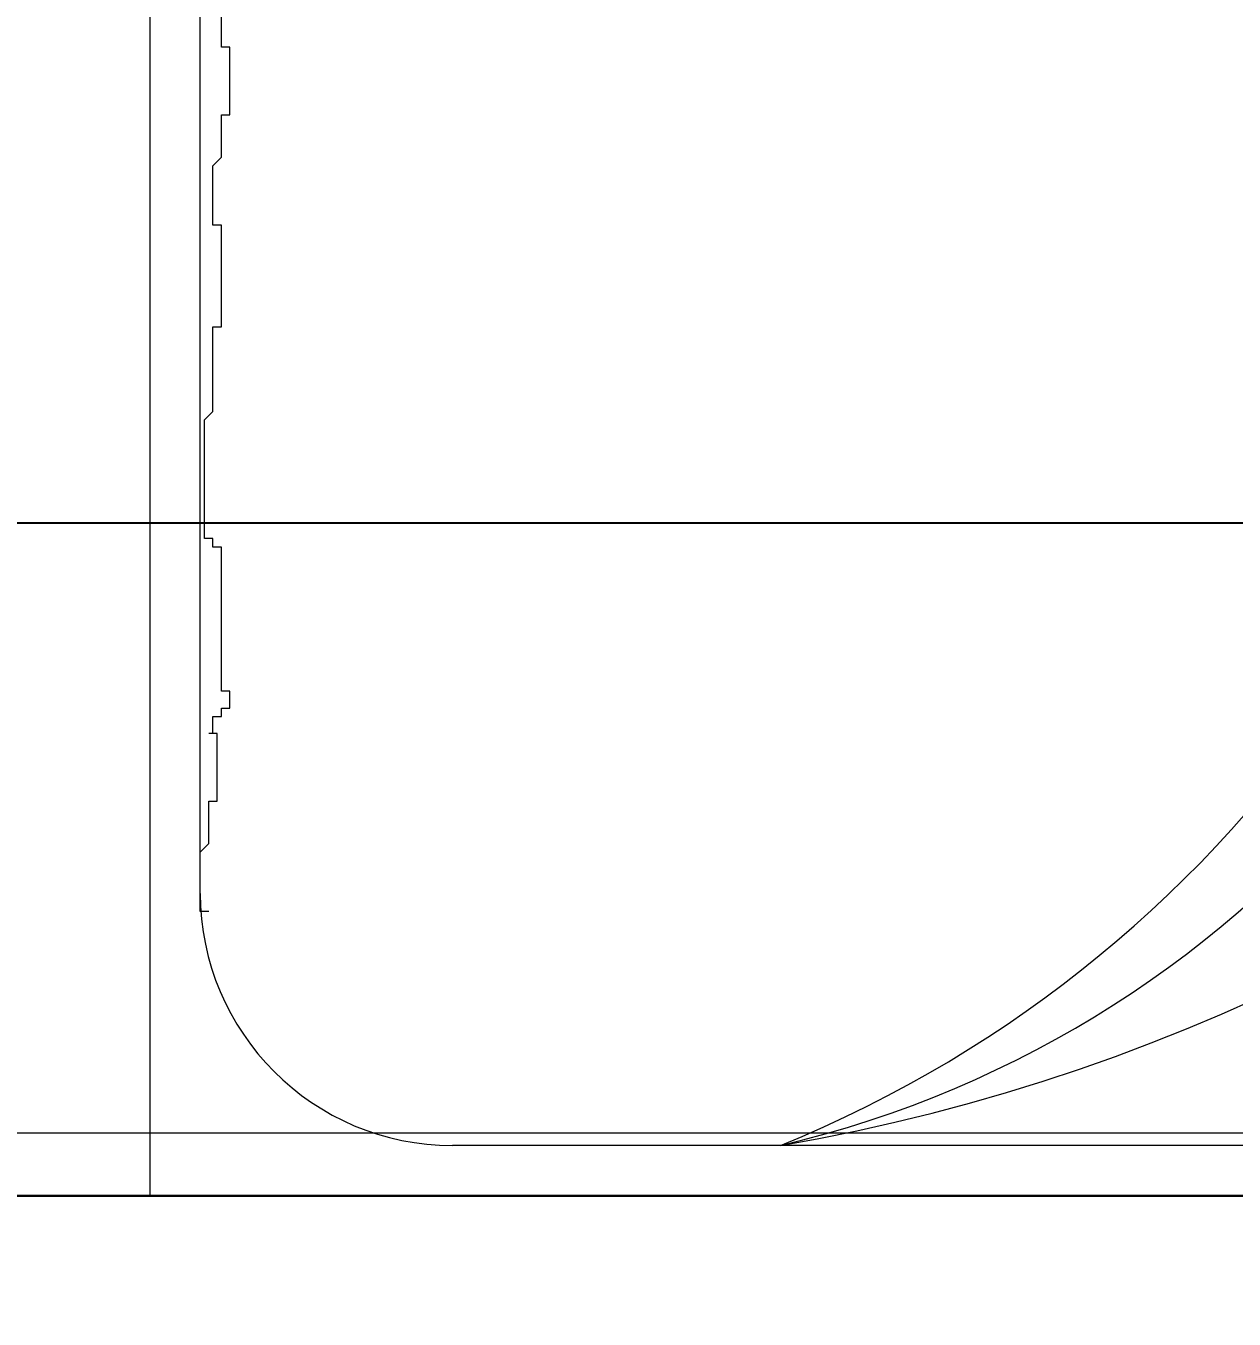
# Model space of a CAD drawing. Extents: x 775040 to 808375, y 4159409 to 4163651.
# Drawn here: x 784403.3 to 784451.2, y 4161823.9 to 4161875.2 of the extents above; entities that cross this region are included whole.
import ezdxf

# ---------------------------------------------------------------- set-up
doc = ezdxf.new("R2010")
doc.units = 0
doc.header["$MEASUREMENT"] = 0
doc.header["$PDMODE"] = 3
doc.linetypes.add('DUZ', pattern=[500, 500])
doc.layers.get('0').update_dxf_attribs({"linetype": 'DUZ'})
for name, color, linetype, lineweight in [('Z_ duvar', 7, 'Continuous', 30), ('Z_dış ölçü', 115, 'Continuous', 25), ('Z_iç ölçü yatay', 75, 'Continuous', 20), ('Z_sıva', 241, 'Continuous', 5), ('Z_tefriş', 73, 'Continuous', 5)]:
    doc.layers.add(name, color=color, linetype=linetype, lineweight=lineweight)
doc.styles.add('OLCUIC', font='ROMANS.SHX', dxfattribs={"width": 0.5})
doc.dimstyles.new('ölçü 50', dxfattribs={"dimtxt": 12.5, "dimasz": 7, "dimexe": 5.3, "dimexo": 5, "dimgap": 2.5, "dimtad": 1, "dimdec": 0, "dimzin": 9, "dimdsep": 46, "dimtxsty": 'OLCUIC', "dimblk1": 'ARCHTICK', "dimblk2": 'ARCHTICK', "dimsah": 1, "dimcen": 0, "dimdle": 5.5, "dimadec": 0, "dimazin": 0, "dimtfac": 1, "dimtdec": 0, "dimtix": 1, "dimtofl": 0, "dimtmove": 1, "dimatfit": 3, "dimldrblk": 'ARCHTICK', "dimfxl": 0, "dimtolj": 1, "dimtzin": 0, "dimarcsym": 0})

# ---------------------------------------------------------------- blocks, each defined once
blk = doc.blocks.new('_ARCHTICK')
at = {"color": 0, "linetype": 'ByBlock', "const_width": 0.15}
blk.add_lwpolyline([(-0.5, -0.5), (0.5, 0.5)], dxfattribs=at)
blk = doc.blocks.new('*D152')
at = {"layer": 'Defpoints', "color": 0, "linetype": 'Continuous', "transparency": 16777216}
for p in [(784747.643, 4161855.446), (784387.643, 4161831.255), (784747.643, 4161828.755)]:
    blk.add_point(p, dxfattribs=at)
at = {"layer": 'Z_iç ölçü yatay', "color": 0, "linetype": 'Continuous', "lineweight": -2, "transparency": 16777216}
for p, q in [((784387.643, 4161836.255), (784387.643, 4161860.746)), ((784747.643, 4161833.755), (784747.643, 4161860.746)), ((784382.143, 4161855.446), (784753.143, 4161855.446))]:
    blk.add_line(p, q, dxfattribs=at)
at = {"layer": 'Z_iç ölçü yatay', "color": 0, "linetype": 'Continuous', "lineweight": -2, "transparency": 16777216, "xscale": 7, "yscale": 7, "zscale": 7, "rotation": 180}
blk.add_blockref('_ARCHTICK', (784387.643, 4161855.446), dxfattribs=at)
at = {"layer": 'Z_iç ölçü yatay', "color": 0, "linetype": 'Continuous', "lineweight": -2, "transparency": 16777216, "xscale": 7, "yscale": 7, "zscale": 7}
blk.add_blockref('_ARCHTICK', (784747.643, 4161855.446), dxfattribs=at)
at = {"layer": 'Z_iç ölçü yatay', "color": 0, "linetype": 'Continuous', "transparency": 16777216, "insert": (784567.643, 4161864.196), "char_height": 12.5, "attachment_point": 5, "style": 'OLCUIC'}
blk.add_mtext('\\A1;360', dxfattribs=at)
blk = doc.blocks.new('YATAK 2')
at = {"layer": 'Z_tefriş'}
for p, q in [((-8553.915, 17107.345), (-8643.915, 17107.345)), ((-8553.915, 16917.345), (-8553.915, 17107.345)), ((-8631.915, 17105.345), (-8565.915, 17105.345)), ((-8556.248, 17096.061), (-8555.912, 17096.061)), ((-8555.912, 17096.061), (-8555.912, 17093.709)), ((-8555.915, 17095.345), (-8555.915, 16929.345)), ((-8555.912, 17093.709), (-8556.248, 17093.373)), ((-8556.248, 17093.373), (-8556.248, 17091.693)), ((-8556.584, 17091.693), (-8556.584, 17089.004)), ((-8556.248, 17091.693), (-8556.584, 17091.693)), ((-8556.584, 17089.004), (-8556.248, 17089.004)), ((-8556.416, 17089.004), (-8556.416, 17088.332)), ((-8556.753, 17087.996), (-8557.089, 17087.996)), ((-8557.089, 17087.996), (-8557.089, 17087.324)), ((-8556.416, 17088.332), (-8556.753, 17088.332)), ((-8556.753, 17088.332), (-8556.753, 17087.996)), ((-8557.089, 17087.324), (-8556.753, 17087.324)), ((-8556.753, 17087.324), (-8556.753, 17081.611)), ((-8556.753, 17081.611), (-8556.416, 17081.611)), ((-8556.416, 17081.611), (-8556.416, 17081.275)), ((-8556.416, 17081.275), (-8556.08, 17081.275)), ((-8556.08, 17081.275), (-8556.08, 17076.57)), ((-8556.08, 17076.57), (-8556.416, 17076.234)), ((-8556.416, 17076.234), (-8556.416, 17072.874)), ((-8556.416, 17072.874), (-8556.753, 17072.874)), ((-8556.753, 17072.874), (-8556.753, 17068.841)), ((-8556.753, 17068.841), (-8556.416, 17068.841)), ((-8556.416, 17068.841), (-8556.416, 17066.489)), ((-8556.416, 17066.489), (-8556.753, 17066.153)), ((-8556.753, 17066.153), (-8556.753, 17064.473)), ((-8556.753, 17064.473), (-8557.089, 17064.473)), ((-8557.089, 17064.473), (-8557.089, 17061.784)), ((-8557.089, 17061.784), (-8556.753, 17061.784)), ((-8556.753, 17061.784), (-8556.753, 17060.104))]:
    blk.add_line(p, q, dxfattribs=at)
for centre, radius, start, end in [((-8565.816, 17029.467), 77, 99.79451, 171.22544), ((-8569.089, 17063.657), 42.83, 103.2633, 179.3567), ((-8560.336, 17059.804), 49.185, 112.1942, 180.3198), ((-8565.915, 17095.345), 10, 0, 90)]:
    blk.add_arc(centre, radius, start, end, dxfattribs=at)
blk = doc.blocks.new('*D352')
at = {"layer": 'Defpoints', "color": 0, "linetype": 'Continuous', "transparency": 16777216}
for p in [(783912.643, 4161993.631), (784160.775, 4161993.631), (785220.784, 4161803.755)]:
    blk.add_point(p, dxfattribs=at)
at = {"layer": 'Z_dış ölçü', "color": 0, "linetype": 'Continuous', "lineweight": -2, "transparency": 16777216}
for p, q in [((783912.643, 4161798.255), (783912.643, 4161999.131)), ((783920.643, 4161993.631), (783907.343, 4161993.631)), ((783920.643, 4161803.755), (783907.343, 4161803.755))]:
    blk.add_line(p, q, dxfattribs=at)
at = {"layer": 'Z_dış ölçü', "color": 0, "linetype": 'Continuous', "lineweight": -2, "transparency": 16777216, "xscale": 7, "yscale": 7, "zscale": 7}
for p, rotation in [((783912.643, 4161993.631), 90), ((783912.643, 4161803.755), 270)]:
    blk.add_blockref('_ARCHTICK', p, dxfattribs=dict(at, rotation=rotation))
at = {"layer": 'Z_dış ölçü', "color": 0, "linetype": 'Continuous', "transparency": 16777216, "insert": (783903.893, 4161898.693), "char_height": 12.5, "attachment_point": 5, "rotation": 90, "style": 'OLCUIC'}
blk.add_mtext('\\A1;190', dxfattribs=at)

msp = doc.modelspace()

# ---------------------------------------------------------------- linework, layer by layer
at = {"layer": 'Z_ duvar', "linetype": 'Continuous'}
msp.add_line((784747.643, 4161828.755), (784387.643, 4161828.755), dxfattribs=at)
at = {"layer": 'Z_sıva', "linetype": 'Continuous'}
msp.add_lwpolyline([(784580.143, 4161721.255), (784392.625, 4161721.255), (784392.625, 4161801.255), (784385.143, 4161801.255), (784385.143, 4161831.255), (784745.143, 4161831.255), (784745.143, 4162056.255), (784760.143, 4162056.255), (784760.143, 4162046.255), (784864.424, 4162046.255), (784864.424, 4162031.255), (784760.143, 4162031.255), (784760.143, 4161831.255), (784775.143, 4161831.255), (784775.143, 4161801.255), (784580.143, 4161801.255)], close=True, dxfattribs=at)

# ---------------------------------------------------------------- block references
at = {"layer": 'Z_tefriş', "rotation": 180}
msp.add_blockref('YATAK 2', (775854.288, 4178936.099), dxfattribs=at)

# ---------------------------------------------------------------- dimensions: what is measured, and where the dimension line sits
at = {"layer": 'Z_dış ölçü', "linetype": 'Continuous'}
dim = msp.add_linear_dim(base=(783912.643, 4161993.631), p1=(785220.784, 4161803.755), p2=(784160.775, 4161993.631), angle=90, dimstyle='ölçü 50', override={"dimfxl": 8}, dxfattribs=at)
dim.commit()
dim.dimension.update_dxf_attribs({"geometry": '*D352', "text_midpoint": (783903.893, 4161898.693)})
at = {"layer": 'Z_iç ölçü yatay', "linetype": 'Continuous'}
dim = msp.add_linear_dim(base=(784747.643, 4161855.446), p1=(784387.643, 4161831.255), p2=(784747.643, 4161828.755), dimstyle='ölçü 50', dxfattribs=at)
dim.commit()
dim.dimension.update_dxf_attribs({"geometry": '*D152', "text_midpoint": (784567.643, 4161864.196)})

doc.saveas('drawing.dxf')
